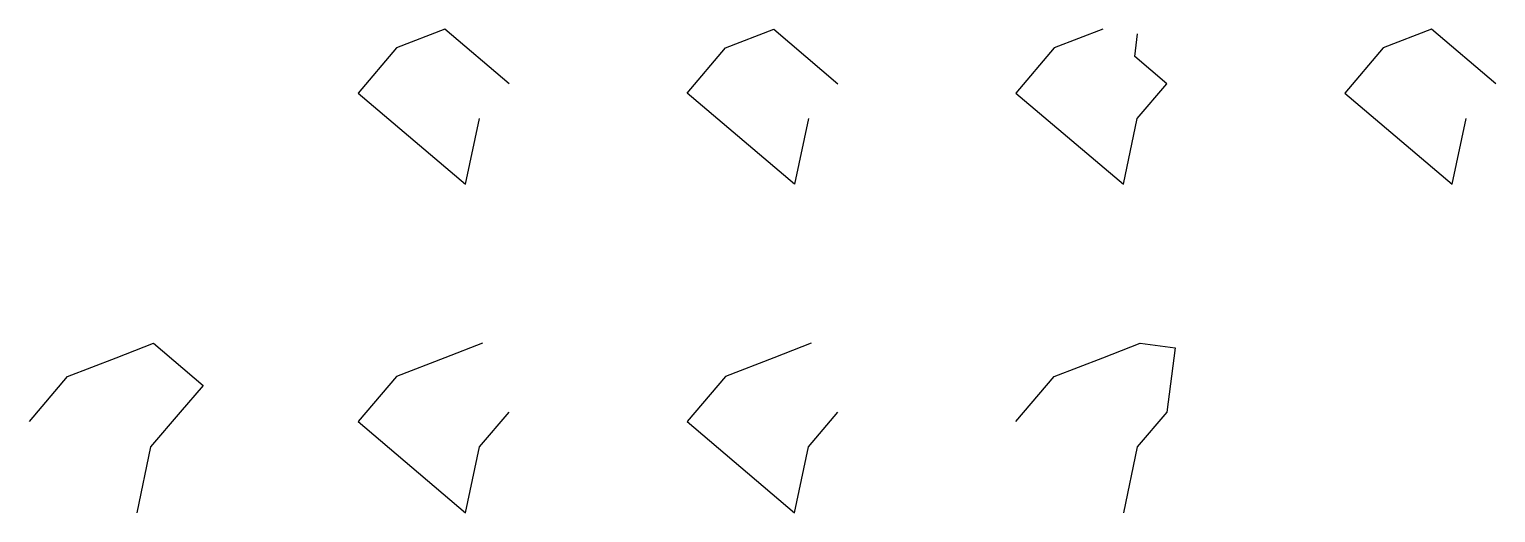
# Model space of a CAD drawing. Header units: inches. Extents: x -12292079.407 to -12292079.373, y 116895049.277 to 116895049.734.
# Drawn here: x -12292079.389899 to -12292079.386782, y 116895049.648972 to 116895049.650001 of the extents above; entities that cross this region are included whole.
import ezdxf

# ---------------------------------------------------------------- set-up
doc = ezdxf.new("R2010")
doc.units = ezdxf.units.IN
doc.header["$MEASUREMENT"] = 0

msp = doc.modelspace()

# ---------------------------------------------------------------- linework, layer by layer
for points in [[(-12292079.3888791, 116895049.6498853), (-12292079.3890154, 116895049.6500011), (-12292079.3891184, 116895049.6499613), (-12292079.3891998, 116895049.6498655), (-12292079.3889714, 116895049.6496714), (-12292079.388942, 116895049.6498113)], [(-12292079.388243, 116895049.6498113), (-12292079.3882724, 116895049.6496714), (-12292079.3885009, 116895049.6498655), (-12292079.3884195, 116895049.6499613), (-12292079.3883165, 116895049.6500011), (-12292079.3881802, 116895049.6498853)], [(-12292079.3876175, 116895049.6500011), (-12292079.3877205, 116895049.6499613), (-12292079.3878019, 116895049.6498655), (-12292079.3875735, 116895049.6496714), (-12292079.3875441, 116895049.6498113), (-12292079.3874812, 116895049.6498853), (-12292079.3875494, 116895049.6499432), (-12292079.3875432, 116895049.6499916)], [(-12292079.3867823, 116895049.6498853), (-12292079.3869186, 116895049.6500011), (-12292079.3870216, 116895049.6499613), (-12292079.387103, 116895049.6498655), (-12292079.3868746, 116895049.6496714), (-12292079.3868452, 116895049.6498113)], [(-12292079.3898987, 116895049.6491666), (-12292079.3898174, 116895049.6492624), (-12292079.3897144, 116895049.6493022), (-12292079.3896348, 116895049.649333), (-12292079.3895295, 116895049.6492435), (-12292079.3895781, 116895049.6491864), (-12292079.3896409, 116895049.6491124), (-12292079.3896703, 116895049.6489725)], [(-12292079.3889359, 116895049.649333), (-12292079.3890154, 116895049.6493022), (-12292079.3891184, 116895049.6492624), (-12292079.3891998, 116895049.6491666), (-12292079.3889714, 116895049.6489725), (-12292079.388942, 116895049.6491124), (-12292079.3888791, 116895049.6491864)], [(-12292079.3882369, 116895049.649333), (-12292079.3883165, 116895049.6493022), (-12292079.3884195, 116895049.6492624), (-12292079.3885009, 116895049.6491666), (-12292079.3882724, 116895049.6489725), (-12292079.388243, 116895049.6491124), (-12292079.3881802, 116895049.6491864)], [(-12292079.3878019, 116895049.6491666), (-12292079.3877205, 116895049.6492624), (-12292079.3876175, 116895049.6493022), (-12292079.387538, 116895049.649333), (-12292079.3874636, 116895049.6493234), (-12292079.3874812, 116895049.6491864), (-12292079.3875441, 116895049.6491124), (-12292079.3875735, 116895049.6489725)]]:
    msp.add_lwpolyline(points, close=True)

doc.saveas('drawing.dxf')
